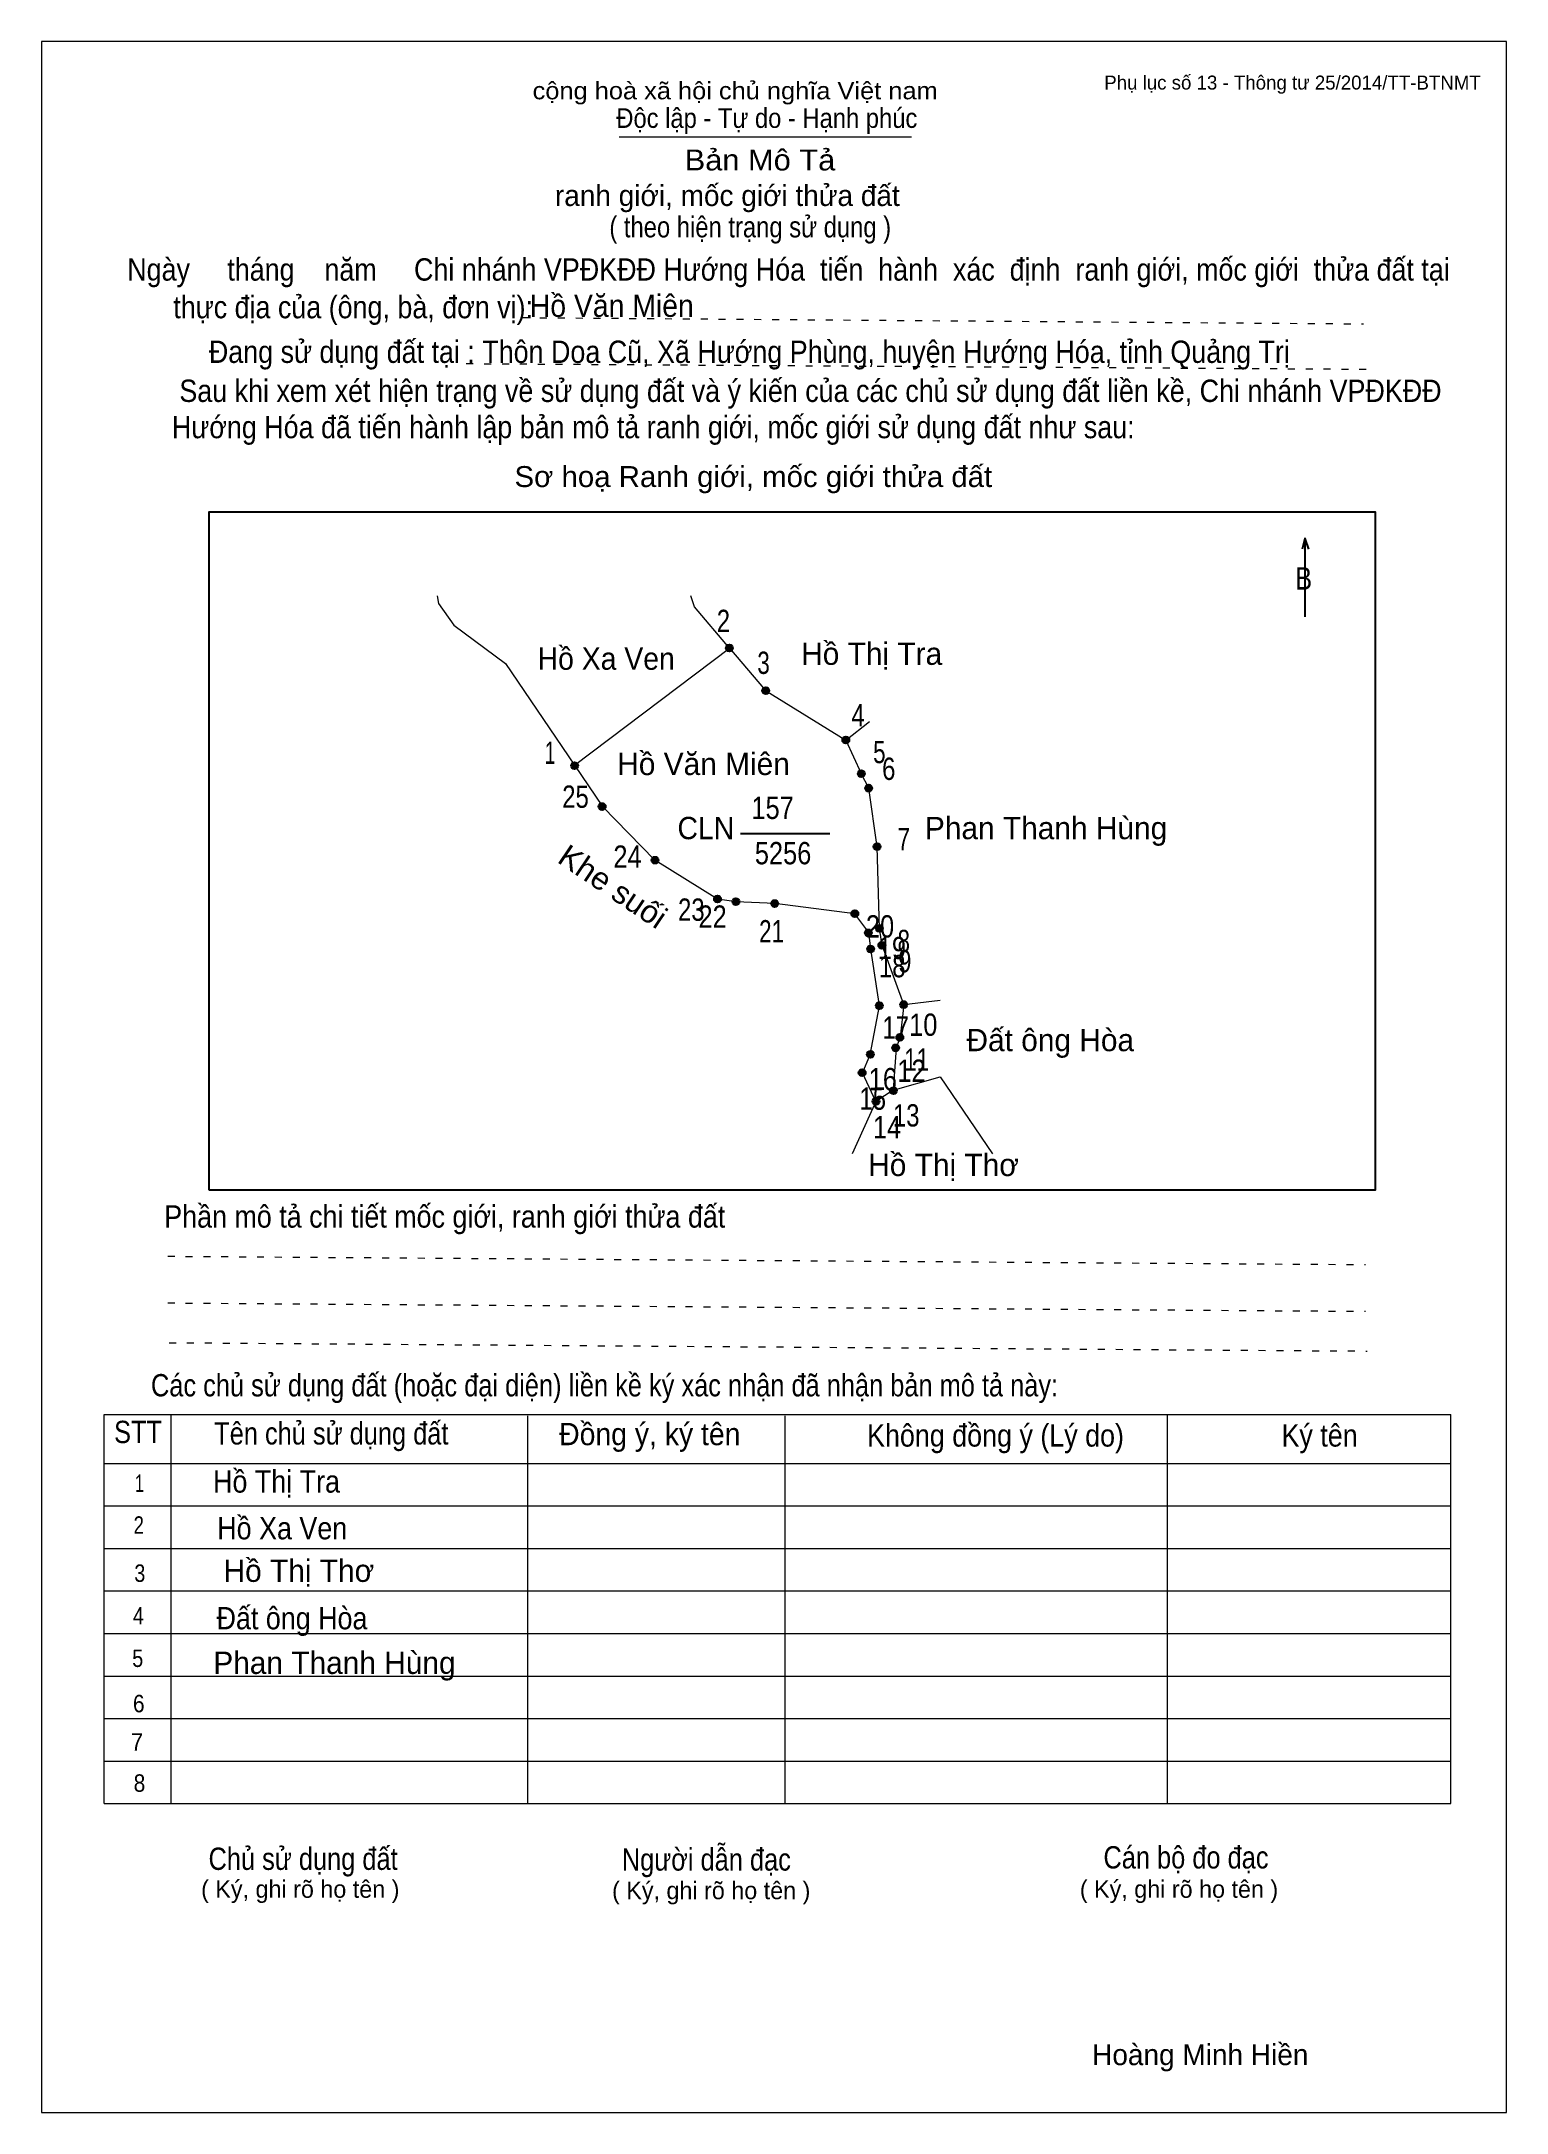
# Model space of a CAD drawing. Header units: centimetres. Extents: x 0 to 21, y 0 to 29.7.
import ezdxf
from ezdxf.enums import TextEntityAlignment as Align

# ---------------------------------------------------------------- set-up
doc = ezdxf.new("R2010")
doc.units = ezdxf.units.CM
doc.header["$LTSCALE"] = 0.13
doc.linetypes.add('DOTTED', pattern=[1.5, 0.3, -1.2])
for name, color, linetype, lineweight in [('1', 7, 'Continuous', 13), ('32', 7, 'Continuous', 25), ('33', 7, 'Continuous', 25), ('6', 7, 'Continuous', 13), ('62', 7, 'Continuous', 13)]:
    doc.layers.add(name, color=color, linetype=linetype, lineweight=lineweight)
doc.layers.add('34', color=7, linetype='Continuous')
doc.layers.add('63', color=7, linetype='Continuous')

msp = doc.modelspace()

# ---------------------------------------------------------------- hatches: boundary and pattern name
at = {"layer": '32'}
for points in [[(9.9098, 21.0002, 1), (9.8098, 21.0002, 1)], [(10.4316, 20.3902, 1), (10.3316, 20.3902, 1)], [(11.5795, 19.6827, 1), (11.4795, 19.6827, 1)], [(7.6912, 19.3149, 1), (7.5912, 19.3149, 1)], [(11.8011, 19.1981, 1), (11.7011, 19.1981, 1)], [(11.9073, 18.9922, 1), (11.8073, 18.9922, 1)], [(8.0865, 18.7287, 1), (7.9865, 18.7287, 1)], [(12.0273, 18.1527, 1), (11.9273, 18.1527, 1)], [(8.8428, 17.9592, 1), (8.7428, 17.9592, 1)], [(9.7401, 17.402, 1), (9.6401, 17.402, 1)], [(10.0049, 17.3629, 1), (9.9049, 17.3629, 1)], [(10.5585, 17.3376, 1), (10.4585, 17.3376, 1)], [(11.7087, 17.1919, 1), (11.6087, 17.1919, 1)], [(11.9036, 16.917, 1), (11.8036, 16.917, 1)], [(12.0599, 16.9832, 1), (11.9599, 16.9832, 1)], [(11.9349, 16.6867, 1), (11.8349, 16.6867, 1)], [(12.0958, 16.7386, 1), (11.9958, 16.7386, 1)], [(12.0599, 15.8734, 1), (11.9599, 15.8734, 1)], [(12.4088, 15.889, 1), (12.3088, 15.889, 1)], [(12.3537, 15.4183, 1), (12.2537, 15.4183, 1)], [(11.9321, 15.1746, 1), (11.8321, 15.1746, 1)], [(12.2953, 15.2684, 1), (12.1953, 15.2684, 1)], [(11.8135, 14.9108, 1), (11.7135, 14.9108, 1)], [(12.2613, 14.6556, 1), (12.1613, 14.6556, 1)], [(12.0121, 14.5002, 1), (11.9121, 14.5002, 1)]]:
    msp.add_hatch(color=256, dxfattribs=at).paths.add_polyline_path(points)

# ---------------------------------------------------------------- linework, layer by layer
at = {"layer": '1'}
msp.add_lwpolyline([(21, 0), (21, 29.7), (0, 29.7), (0, 0)], close=True, dxfattribs=at)
at = {"layer": '32'}
for centre in [(9.8598, 21.0002), (10.3816, 20.3902), (11.5295, 19.6827), (7.6412, 19.3149), (11.7511, 19.1981), (11.8573, 18.9922), (8.0365, 18.7287), (11.9773, 18.1527), (8.7928, 17.9592), (9.6901, 17.402), (9.9549, 17.3629), (10.5085, 17.3376), (11.6587, 17.1919), (11.8536, 16.917), (12.0099, 16.9832), (11.8849, 16.6867), (12.0458, 16.7386), (12.0099, 15.8734), (12.3588, 15.889), (12.3037, 15.4183), (11.8821, 15.1746), (12.2453, 15.2684), (11.7635, 14.9108), (12.2113, 14.6556), (11.9621, 14.5002)]:
    msp.add_circle(centre, 0.05, dxfattribs=at)
at = {"layer": '33'}
msp.add_line((10.02, 18.34), (11.3, 18.34), dxfattribs=at)
at = {"layer": '6'}
for p, q in [((7.64, 19.32), (9.86, 21)), ((9.86, 21), (10.38, 20.39)), ((11.53, 19.68), (11.75, 19.2)), ((7.64, 19.32), (8.04, 18.73)), ((12.36, 15.89), (12.88, 15.95)), ((12.21, 14.66), (11.96, 14.5)), ((11.96, 14.5), (11.62, 13.75))]:
    msp.add_line(p, q, dxfattribs=at)
for points in [[(5.67, 21.75), (5.69, 21.64), (5.91, 21.33), (6.65, 20.78), (7.64, 19.32)], [(9.86, 21), (9.36, 21.59), (9.31, 21.75)], [(10.38, 20.39), (11.53, 19.68), (11.87, 19.95)], [(12.36, 15.89), (12.05, 16.74), (12.01, 16.98), (11.98, 18.15), (11.86, 18.99), (11.75, 19.2)], [(11.96, 14.5), (11.77, 14.91), (11.88, 15.17), (12.01, 15.87), (11.89, 16.69), (11.86, 16.92), (11.66, 17.19), (10.51, 17.34), (9.96, 17.36), (9.69, 17.4), (8.79, 17.96), (8.04, 18.73)], [(12.36, 15.89), (12.31, 15.42), (12.25, 15.27), (12.21, 14.66)], [(12.21, 14.66), (12.88, 14.85), (13.63, 13.75)]]:
    msp.add_lwpolyline(points, dxfattribs=at)
at = {"layer": '62'}
for p, q in [((8.28, 28.33), (12.47, 28.33)), ((0.9, 10.01), (20.2, 10.01)), ((0.9, 4.43), (0.9, 10.01)), ((1.86, 4.43), (1.86, 10.01)), ((6.97, 4.43), (6.97, 9.99)), ((10.66, 4.43), (10.66, 9.99)), ((16.14, 4.43), (16.14, 10.01)), ((20.2, 4.43), (20.2, 10.01)), ((0.9, 9.31), (20.2, 9.31)), ((0.9, 8.7), (20.2, 8.7)), ((0.9, 8.09), (20.2, 8.09)), ((0.9, 7.48), (20.2, 7.48)), ((0.9, 6.87), (20.2, 6.87)), ((0.9, 6.26), (20.2, 6.26)), ((0.9, 5.65), (20.2, 5.65)), ((0.9, 5.04), (20.2, 5.04)), ((0.9, 4.43), (20.2, 4.43))]:
    msp.add_line(p, q, dxfattribs=at)
at = {"layer": '62', "linetype": 'DOTTED'}
for p, q in [((6.89, 25.74), (18.95, 25.65)), ((6.09, 25.08), (19.04, 25)), ((1.81, 12.28), (18.98, 12.16)), ((1.81, 11.61), (18.98, 11.49)), ((1.83, 11.04), (19, 10.92))]:
    msp.add_line(p, q, dxfattribs=at)
at = {"layer": '62', "lineweight": 25}
for p, q in [((18.11, 22.58), (18.11, 21.45)), ((18.11, 22.57), (18.07, 22.42)), ((18.11, 22.57), (18.16, 22.42))]:
    msp.add_line(p, q, dxfattribs=at)
msp.add_lwpolyline([(2.4, 13.23), (19.12, 13.23), (19.12, 22.95), (2.4, 22.95)], close=True, dxfattribs=at)

# ---------------------------------------------------------------- texts
at = {"layer": '32'}
for s, width, p in [('2', 0.8, (9.775, 21.23)), ('3', 0.75, (10.35, 20.63)), ('4', 0.8, (11.705, 19.88)), ('1', 0.65, (7.29, 19.34)), ('5', 0.75, (12.01, 19.35)), ('6', 0.8, (12.145, 19.11)), ('25', 0.8, (7.655, 18.71)), ('7', 0.75, (12.36, 18.1)), ('24', 0.85, (8.4, 17.85)), ('23', 0.8, (9.315, 17.09)), ('22', 0.85, (9.62, 16.99)), ('21', 0.75, (10.465, 16.78)), ('20', 0.85, (12.02, 16.85)), ('8', 0.75, (12.36, 16.64)), ('19', 0.85, (12.19, 16.54)), ('9', 0.8, (12.375, 16.35)), ('18', 0.8, (12.195, 16.28)), ('10', 0.85, (12.64, 15.44)), ('17', 0.8, (12.245, 15.4)), ('11', 0.75, (12.545, 14.94)), ('16', 0.85, (12.06, 14.66)), ('12', 0.85, (12.47, 14.78)), ('15', 0.8, (11.915, 14.38)), ('14', 0.85, (12.12, 13.97)), ('13', 0.8, (12.395, 14.14))]:
    msp.add_text(s, height=0.32, dxfattribs=dict(at, width=width)).set_placement(p, align=Align.CENTER)
at = {"layer": '33'}
for s, p in [('Hồ Thị Tra', (11.9, 20.76)), ('Hồ Văn Miên', (9.49, 19.18)), ('Phan Thanh Hùng', (14.4, 18.26)), ('Đất ông Hòa', (14.46, 15.22)), ('Hồ Thị Thơ', (12.93, 13.43)), ('Hồ Thị Thơ', (3.69, 7.61)), ('Phan Thanh Hùng', (4.2, 6.29))]:
    msp.add_text(s, height=0.32, dxfattribs=at).set_placement(p, align=Align.CENTER)
for s, width, p in [('Hồ Xa Ven', 0.95, (8.095, 20.69)), ('157', 0.85, (10.48, 18.55)), ('5256', 0.85, (10.63, 17.9))]:
    msp.add_text(s, height=0.32, dxfattribs=dict(at, width=width)).set_placement(p, align=Align.CENTER)
at = {"layer": '33', "width": 0.95}
msp.add_text('CLN', height=0.32, dxfattribs=at).set_placement((9.93, 18.26), align=Align.RIGHT)
at = {"layer": '33', "width": 1.05}
msp.add_text('Khe suối', height=0.32, rotation=325.947, dxfattribs=at).set_placement((8.1004, 17.4493), align=Align.CENTER)
at = {"layer": '34'}
for s, width, p in [('Hồ Văn Miên', 0.95, (7, 25.75)), ('Hồ Thị Tra', 0.9, (2.46, 8.89)), ('Hồ Xa Ven', 0.9, (2.52, 8.22)), ('Đất ông Hòa', 0.9, (2.51, 6.93))]:
    msp.add_text(s, height=0.32, dxfattribs=dict(at, width=width)).set_placement(p)
at = {"layer": '62'}
for s, height, width, p in [('cộng hoà xã hội chủ nghĩa Việt nam', 0.2474, 1.1, (7.04, 28.87)), ('Độc lập - Tự do - Hạnh phúc', 0.2828, 0.9, (8.24, 28.46)), ('Bản Mô Tả', 0.3, 1.1, (9.22, 27.85)), ('( theo hiện trạng sử dụng )', 0.3, 0.85, (8.14, 26.89)), ('Ngày     tháng    năm     Chi nhánh VPĐKĐĐ Hướng Hóa  tiến  hành  xác  định  ranh giới, mốc giới  thửa đất tại ', 0.32, 0.9, (1.23, 26.27)), ('thực địa của (ông, bà, đơn vị): ', 0.32, 0.9, (1.89, 25.73)), ('Đang sử dụng đất tại : Thôn Doa Cũ, Xã Hướng Phùng, huyện Hướng Hóa, tỉnh Quảng Trị', 0.32, 0.9, (2.4, 25.09)), (' Sau khi xem xét hiện trạng về sử dụng đất và ý kiến của các chủ sử dụng đất liền kề, Chi nhánh VPĐKĐĐ ', 0.32, 0.9, (1.87, 24.53)), ('Hướng Hóa đã tiến hành lập bản mô tả ranh giới, mốc giới sử dụng đất như sau:', 0.32, 0.9, (1.87, 24.01)), ('Sơ hoạ Ranh giới, mốc giới thửa đất', 0.3, 1.05, (6.78, 23.31)), ('B', 0.32, 0.85, (17.97, 21.84)), ('Phần mô tả chi tiết mốc giới, ranh giới thửa đất ', 0.32, 0.9, (1.76, 12.69)), ('Các chủ sử dụng đất (hoặc đại diện) liền kề ký xác nhận đã nhận bản mô tả này:', 0.32, 0.85, (1.57, 10.27))]:
    msp.add_text(s, height=height, dxfattribs=dict(at, width=width)).set_placement(p)
msp.add_text('ranh giới, mốc giới thửa đất', height=0.3, dxfattribs=at).set_placement((7.36, 27.34))
for s, height, width, p in [('STT', 0.32, 0.85, (1.385, 9.6)), ('Tên chủ sử dụng đất', 0.32, 0.85, (4.155, 9.58)), ('Đồng ý, ký tên', 0.32, 0.95, (8.72, 9.57)), ('Không đồng ý (Lý do)', 0.32, 0.9, (13.675, 9.55)), ('Ký tên', 0.32, 0.9, (18.32, 9.55)), ('1', 0.25, 0.7, (1.405, 8.9)), ('2', 0.25, 0.8, (1.395, 8.3)), ('3', 0.25, 0.85, (1.41, 7.61)), ('4', 0.25, 0.85, (1.39, 7)), ('5', 0.25, 0.85, (1.38, 6.39)), ('6', 0.25, 0.9, (1.395, 5.74)), ('7', 0.25, 0.95, (1.37, 5.19)), ('8', 0.25, 0.9, (1.405, 4.6)), ('Người dẫn đạc', 0.32, 0.85, (9.53, 3.47)), ('Chủ sử dụng đất', 0.32, 0.85, (3.75, 3.48)), ('Cán bộ đo đạc', 0.32, 0.85, (16.405, 3.5))]:
    msp.add_text(s, height=height, dxfattribs=dict(at, width=width)).set_placement(p, align=Align.CENTER)
for p in [(3.71, 3.08), (9.6, 3.06), (16.305, 3.08)]:
    msp.add_text('( Ký, ghi rõ họ tên )', height=0.25, dxfattribs=at).set_placement(p, align=Align.CENTER)
at = {"layer": '63'}
msp.add_text('Phụ lục số 13 - Thông tư 25/2014/TT-BTNMT', height=0.2, dxfattribs=at).set_placement((20.63, 29.01), align=Align.RIGHT)
msp.add_text('Hoàng Minh Hiền', height=0.3, dxfattribs=at).set_placement((16.61, 0.68), align=Align.CENTER)

doc.saveas('drawing.dxf')
